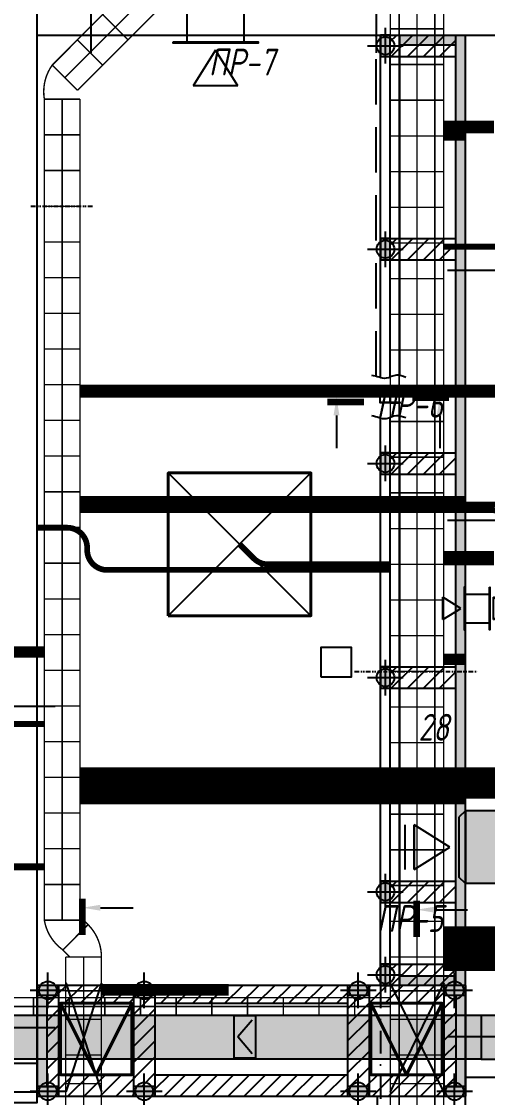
# Model space of a CAD drawing. Header units: millimetres. Extents: x -1962 to 15923, y 2405 to 25636.
# Drawn here: x 12487 to 13793, y 10284 to 13298 of the extents above; entities that cross this region are included whole.
import ezdxf
from ezdxf.enums import TextEntityAlignment as Align

# ---------------------------------------------------------------- set-up
doc = ezdxf.new("R2010")
doc.units = ezdxf.units.MM
doc.header["$PDMODE"] = 34
doc.header["$PDSIZE"] = 50
for name, pattern in [('DASH2DOT', [31.75, 12.7, -6.35, 0, -6.35, 0, -6.35]), ('DASHDOT', [25.4, 12.7, -6.35, 0, -6.35]), ('DASHED', [19.05, 12.7, -6.35])]:
    doc.linetypes.add(name, pattern=pattern)
for name, color, linetype in [('02 ЭОМ и СС', 7, 'Continuous'), ('023 ОВиК увлажнение', 253, 'Continuous'), ('024 ОВиК переток и вытяжка', 6, 'Continuous'), ('03 Потолочные конструкции', 5, 'Continuous'), ('04 Освещение', 3, 'Continuous'), ('05 Кабельные трассы', 7, 'Continuous'), ('10 Перегородки', 4, 'Continuous'), ('12 Разрезы', 7, 'Continuous')]:
    doc.layers.add(name, color=color, linetype=linetype)
doc.layers.add('04 Лючки', color=2, linetype='Continuous', lineweight=40)
doc.styles.add('ГОСТ-ISOCPEUR', font='isocpeui.ttf', dxfattribs={"width": 0.8})

# ---------------------------------------------------------------- blocks, each defined once
blk = doc.blocks.new('решетка переточная')
at = {"color": 0, "linetype": 'ByBlock', "lineweight": -2}
for p, q in [((2776.2, 6698.6), (2713.7, 6598.6)), ((2838.7, 6598.6), (2776.2, 6698.6)), ((2676.2, 6576.6), (2876.2, 6576.6)), ((2696.2, 6436.6), (2696.2, 6576.6)), ((2838.7, 6598.6), (2713.7, 6598.6)), ((2856.2, 6436.6), (2856.2, 6576.6)), ((2776.2, 6414.6), (2713.7, 6314.6)), ((2838.7, 6314.6), (2776.2, 6414.6)), ((2838.7, 6314.6), (2713.7, 6314.6))]:
    blk.add_line(p, q, dxfattribs=at)
for points in [[(2656.2, 6576.6), (2656.2, 6578.6), (2896.2, 6578.6), (2896.2, 6576.6)], [(2656.2, 6436.6), (2656.2, 6434.6), (2896.2, 6434.6), (2896.2, 6436.6)]]:
    blk.add_lwpolyline(points, close=True, dxfattribs=at)
blk = doc.blocks.new('Решотка приток1')
at = {"color": 0, "linetype": 'Continuous', "lineweight": -2}
for p, q in [((-125, 0), (125, 0)), ((-125, -50), (125, -50)), ((-125, -50), (0, -250)), ((0, -250), (125, -50))]:
    blk.add_line(p, q, dxfattribs=at)
at = {"color": 0}
for p, q in [((-125, 0), (125, 0)), ((-125, -50), (0, -250)), ((125, -50), (-125, -50)), ((0, -250), (125, -50))]:
    blk.add_line(p, q, dxfattribs=at)

msp = doc.modelspace()

# ---------------------------------------------------------------- hatches: boundary and pattern name
at = {"layer": '023 ОВиК увлажнение', "lineweight": -2}
for points in [[(13731.234, 10883.115), (13731.234, 11087.115), (13713.234, 11069.115), (13713.234, 10901.115)], [(13854.234, 10883.115), (13854.234, 11087.115), (13731.234, 11087.115), (13731.234, 10883.115)], [(13775.234, 10391.615), (13775.234, 10513.615), (12451.234, 10513.615), (12451.234, 10391.615)]]:
    msp.add_hatch(color=256, dxfattribs=at).paths.add_polyline_path(points)
h = msp.add_hatch(color=256, dxfattribs=at)
h.paths.add_polyline_path([(13861.234, 10347.615), (13861.234, 10303.615), (13983.234, 10303.615), (13983.234, 10347.615)])
h.paths.add_polyline_path([(14065.234, 10347.615), (14065.234, 10391.615), (13861.234, 10391.615), (13861.234, 10347.615)])
h.paths.add_polyline_path([(14065.234, 10391.615), (14065.234, 10595.615), (13861.234, 10595.615), (13861.234, 10391.615)])
h.paths.add_polyline_path([(13861.234, 10391.615), (13861.234, 10595.615), (13819.234, 10595.615), (13819.234, 10391.615)])
h.paths.add_polyline_path([(13775.234, 10391.615), (13819.234, 10391.615), (13819.234, 10513.615), (13775.234, 10513.615)])
h.paths.add_polyline_path([(14107.234, 10391.615), (14107.234, 10595.615), (14065.234, 10595.615), (14065.234, 10391.615)])
at = {"layer": '03 Потолочные конструкции', "lineweight": -2}
for color, points in [(252, [(13493.734, 13200.115), (13520.734, 13200.115), (13520.734, 13260.115), (13493.734, 13260.115)]), (9, [(13704.234, 13233.115), (13704.234, 13260.115), (13547.734, 13260.115), (13547.734, 13233.115)]), (9, [(13731.234, 10597.615), (13731.234, 13260.115), (13704.234, 13260.115), (13704.234, 10597.615)]), (252, [(13493.734, 12630.115), (13520.734, 12630.115), (13520.734, 12690.115), (13493.734, 12690.115)]), (252, [(13493.734, 12030.115), (13520.734, 12030.115), (13520.734, 12090.115), (13493.734, 12090.115)]), (252, [(13493.734, 11430.115), (13520.734, 11430.115), (13520.734, 11490.115), (13493.734, 11490.115)]), (252, [(13493.734, 10830.115), (13520.734, 10830.115), (13520.734, 10890.115), (13493.734, 10890.115)]), (252, [(13493.734, 10597.615), (13520.734, 10597.615), (13520.734, 10657.615), (13493.734, 10657.615)]), (9, [(13704.234, 10597.615), (13704.234, 10624.615), (13547.734, 10624.615), (13547.734, 10597.615)]), (252, [(12531.234, 10597.615), (12531.234, 10570.615), (12591.234, 10570.615), (12591.234, 10597.615)]), (252, [(12801.234, 10597.615), (12801.234, 10570.615), (12861.234, 10570.615), (12861.234, 10597.615)]), (252, [(13401.234, 10597.615), (13401.234, 10570.615), (13461.234, 10570.615), (13461.234, 10597.615)]), (252, [(13671.234, 10597.615), (13671.234, 10570.615), (13731.234, 10570.615), (13731.234, 10597.615)]), (252, [(12531.234, 10314.615), (12531.234, 10287.615), (12591.234, 10287.615), (12591.234, 10314.615)]), (252, [(12801.234, 10314.615), (12801.234, 10287.615), (12861.234, 10287.615), (12861.234, 10314.615)]), (252, [(13401.234, 10314.615), (13401.234, 10287.615), (13461.234, 10287.615), (13461.234, 10314.615)]), (252, [(13671.234, 10314.615), (13671.234, 10287.615), (13731.234, 10287.615), (13731.234, 10314.615)])]:
    msp.add_hatch(color=color, dxfattribs=at).paths.add_polyline_path(points)
h = msp.add_hatch(dxfattribs=at)
h.set_pattern_fill('ANSI31', color=256, scale=10, style=0)
h.set_pattern_definition([(45, (0, 2595), (-22.45064, 22.45064), [])])
h.paths.add_polyline_path([(13704.234, 13200.115), (13704.234, 13260.115), (13547.734, 13260.115), (13547.734, 13200.115)])
h.paths.add_polyline_path([(13547.734, 13200.115), (13547.734, 13260.115), (13520.734, 13260.115), (13520.734, 13200.115)])
h = msp.add_hatch(dxfattribs=at)
h.set_pattern_fill('ANSI31', color=256, scale=10, style=0)
h.set_pattern_definition([(45, (0, 2025), (-22.45064, 22.45064), [])])
h.paths.add_polyline_path([(13704.234, 12630.115), (13704.234, 12690.115), (13547.734, 12690.115), (13547.734, 12630.115)])
h.paths.add_polyline_path([(13547.734, 12630.115), (13547.734, 12690.115), (13520.734, 12690.115), (13520.734, 12630.115)])
h = msp.add_hatch(dxfattribs=at)
h.set_pattern_fill('ANSI31', color=256, scale=10, style=0)
h.set_pattern_definition([(45, (0, 1425), (-22.45064, 22.45064), [])])
h.paths.add_polyline_path([(13704.234, 12030.115), (13704.234, 12090.115), (13547.734, 12090.115), (13547.734, 12030.115)])
h.paths.add_polyline_path([(13547.734, 12030.115), (13547.734, 12090.115), (13520.734, 12090.115), (13520.734, 12030.115)])
h = msp.add_hatch(dxfattribs=at)
h.set_pattern_fill('ANSI31', color=256, scale=10, style=0)
h.set_pattern_definition([(45, (0, 825), (-22.45064, 22.45064), [])])
h.paths.add_polyline_path([(13704.234, 11430.115), (13704.234, 11490.115), (13547.734, 11490.115), (13547.734, 11430.115)])
h.paths.add_polyline_path([(13547.734, 11430.115), (13547.734, 11490.115), (13520.734, 11490.115), (13520.734, 11430.115)])
h = msp.add_hatch(dxfattribs=at)
h.set_pattern_fill('ANSI31', color=256, scale=10, style=0)
h.set_pattern_definition([(45, (0, 225), (-22.45064, 22.45064), [])])
h.paths.add_polyline_path([(13704.234, 10830.115), (13704.234, 10890.115), (13547.734, 10890.115), (13547.734, 10830.115)])
h.paths.add_polyline_path([(13547.734, 10830.115), (13547.734, 10890.115), (13520.734, 10890.115), (13520.734, 10830.115)])
h = msp.add_hatch(dxfattribs=at)
h.set_pattern_fill('ANSI31', color=256, scale=10, style=0)
h.set_pattern_definition([(45, (0, -7.5), (-22.45064, 22.45064), [])])
h.paths.add_polyline_path([(13704.234, 10597.615), (13704.234, 10657.615), (13547.734, 10657.615), (13547.734, 10597.615)])
h.paths.add_polyline_path([(13547.734, 10597.615), (13547.734, 10657.615), (13520.734, 10657.615), (13520.734, 10597.615)])
h = msp.add_hatch(dxfattribs=at)
h.set_pattern_fill('ANSI31', color=256, scale=10, style=0)
h.set_pattern_definition([(45, (0, 5), (-22.45064, 22.45064), [])])
h.paths.add_polyline_path([(12591.234, 10314.615), (12591.234, 10570.615), (12558.234, 10570.615), (12558.234, 10314.615)])
h.paths.add_polyline_path([(12801.234, 10547.615), (12801.234, 10570.615), (12801.234, 10597.615), (12591.234, 10597.615), (12591.234, 10547.615)])
h.paths.add_polyline_path([(12861.234, 10314.615), (12861.234, 10570.615), (12801.234, 10570.615), (12801.234, 10314.615)])
h.paths.add_polyline_path([(12801.234, 10287.615), (12801.234, 10347.615), (12591.234, 10347.615), (12591.234, 10287.615)])
h.paths.add_polyline_path([(13401.234, 10287.615), (13401.234, 10347.615), (12861.234, 10347.615), (12861.234, 10287.615)])
h.paths.add_polyline_path([(13401.234, 10547.615), (13401.234, 10597.615), (12861.234, 10597.615), (12861.234, 10570.615), (12861.234, 10547.615)])
h.paths.add_polyline_path([(13461.234, 10314.615), (13461.234, 10570.615), (13401.234, 10570.615), (13401.234, 10314.615)])
h.paths.add_polyline_path([(13671.234, 10547.615), (13671.234, 10597.615), (13461.234, 10597.615), (13461.234, 10547.615), (13466.234, 10547.615), (13666.234, 10547.615)])
h.paths.add_polyline_path([(13704.234, 10314.615), (13704.234, 10570.615), (13671.234, 10570.615), (13671.234, 10314.615)])
h.paths.add_polyline_path([(13671.234, 10287.615), (13671.234, 10347.615), (13666.234, 10347.615), (13466.234, 10347.615), (13461.234, 10347.615), (13461.234, 10287.615)])
h = msp.add_hatch(color=9, dxfattribs=at)
h.paths.add_polyline_path([(12558.234, 10314.615), (12558.234, 10570.615), (12531.234, 10570.615), (12531.234, 10314.615)])
h.paths.add_polyline_path([(13731.234, 10314.615), (13731.234, 10570.615), (13704.234, 10570.615), (13704.234, 10314.615)])

# ---------------------------------------------------------------- linework, layer by layer
at = {"layer": '02 ЭОМ и СС', "color": 40}
for points, const_width in [([(13811.234, 12994.615), (13670.734, 12994.615)], 20), ([(13811.234, 11784.83), (13670.734, 11784.83)], 20), ([(12711.234, 10593.325), (13067.899, 10593.325)], 16)]:
    msp.add_lwpolyline(points, dxfattribs=dict(at, const_width=const_width))
at = {"layer": '02 ЭОМ и СС', "color": 3, "lineweight": -2, "const_width": 16}
for points in [[(13811.234, 13012.615), (13670.734, 13012.615)], [(13958.674, 12667.284), (13670.734, 12667.284)], [(13731.234, 11503.115), (13670.734, 11503.115)]]:
    msp.add_lwpolyline(points, dxfattribs=at)
at = {"layer": '02 ЭОМ и СС', "color": 1, "lineweight": -2, "const_width": 20}
for points in [[(13731.234, 12974.615), (13670.734, 12974.615)], [(13811.234, 11804.83), (13670.734, 11804.83)]]:
    msp.add_lwpolyline(points, dxfattribs=at)
at = {"layer": '02 ЭОМ и СС', "color": 253, "lineweight": -2}
for points, const_width in [([(12651.234, 12270.615), (13914.267, 12270.615, 0.41421356), (13970.267, 12326.615), (13970.267, 12453.927)], 20), ([(12651.234, 11929.022), (13805.234, 11929.022, -0.41421356), (13861.234, 11873.022), (13861.234, 11455.689)], 16), ([(12651.234, 11199.115), (13817.822, 11199.115, 0.19891237), (13844.692, 11210.245), (13858.717, 11224.27, -0.19891237), (13911.043, 11245.944), (15227.812, 11245.944, -0.19891237), (15267.41, 11229.542), (15337.117, 11159.836, 0.19891237), (15376.715, 11143.434), (15517.837, 11143.434)], 20)]:
    msp.add_lwpolyline(points, format="xyb", dxfattribs=dict(at, const_width=const_width))
at = {"layer": '02 ЭОМ и СС', "color": 7, "lineweight": -2, "const_width": 16}
for points in [[(13988.55, 12252.615), (12651.234, 12252.615)], [(13731.234, 11113.115), (12651.234, 11113.115)]]:
    msp.add_lwpolyline(points, dxfattribs=at)
at = {"layer": '02 ЭОМ и СС', "color": 253, "lineweight": -2}
for points in [[(13731.234, 11961.022, 16, 16, 0), (12651.234, 11961.022, 16, 16, 0)], [(14760.356, 11211.944, 16, 16, 0), (13917.671, 11211.944, 16, 16, 0.19891237), (13878.073, 11195.542, 16, 16, 0), (13864.048, 11181.517, 16, 16, -0.19891237), (13824.45, 11165.115, 16, 16, 0), (12651.234, 11165.115, 16, 16, 0)], [(13838.234, 11129.115, 16, 16, 0), (12651.234, 11129.115, 16, 16, 0)]]:
    msp.add_lwpolyline(points, format="xyseb", dxfattribs=at)
at = {"layer": '02 ЭОМ и СС', "color": 7, "lineweight": -2}
for points in [[(13838.234, 11945.022, 16, 16, 0), (12651.234, 11945.022, 16, 16, 0)], [(14760.356, 11227.944, 16, 16, 0), (13911.043, 11227.944, 16, 16, 0.19891237), (13871.445, 11211.542, 16, 16, 0), (13857.42, 11197.517, 16, 16, -0.19891237), (13817.822, 11181.115, 16, 16, 0), (12651.234, 11181.115, 16, 16, 0)]]:
    msp.add_lwpolyline(points, format="xyseb", dxfattribs=at)
at = {"layer": '02 ЭОМ и СС', "color": 60, "lineweight": -2, "const_width": 16}
msp.add_lwpolyline([(13520.734, 11761.615), (12727.234, 11761.615, -0.41421356), (12671.234, 11817.615), (12671.234, 11824.115, 0.41421356), (12615.234, 11880.115), (12531.234, 11880.115)], format="xyb", dxfattribs=at)
at = {"layer": '02 ЭОМ и СС', "color": 3, "lineweight": -2}
for points in [[(13520.734, 11777.615, 16, 16, 0), (13177.652, 11777.615, 16, 16, -0.19891237), (13138.054, 11794.017, 16, 16, 0), (13098.503, 11833.568, 16, 16, 0)], [(13670.734, 10662.357, 16, 16, 0), (15047.374, 10662.357, 16, 16, 0.19891237), (15086.972, 10678.759, 16, 16, 0), (15182.003, 10773.79, 16, 16, -0.19891237), (15221.601, 10790.192, 16, 16, 0), (15445.135, 10790.192, 16, 16, 0)], [(13670.734, 10755.357, 16, 16, 0), (13820.024, 10755.357, 16, 16, 0.19891237), (13859.622, 10771.759, 16, 16, 0), (13875.553, 10787.691, 16, 16, 0)]]:
    msp.add_lwpolyline(points, format="xyseb", dxfattribs=at)
at = {"layer": '02 ЭОМ и СС', "color": 253, "const_width": 16}
for points in [[(12451.234, 11539.615), (12551.234, 11539.615)], [(12451.234, 11330.115), (12551.234, 11330.115)]]:
    msp.add_lwpolyline(points, dxfattribs=at)
at = {"layer": '02 ЭОМ и СС', "lineweight": -2}
msp.add_lwpolyline([(13327.234, 11461.115), (13327.234, 11545.115), (13411.234, 11545.115), (13411.234, 11461.115)], close=True, dxfattribs=at)
at = {"layer": '02 ЭОМ и СС', "color": 6, "const_width": 16}
msp.add_lwpolyline([(12451.234, 11523.615), (12551.234, 11523.615)], dxfattribs=at)
at = {"layer": '02 ЭОМ и СС', "color": 141, "lineweight": -2, "const_width": 16}
msp.add_lwpolyline([(13731.234, 11519.115), (13670.734, 11519.115)], dxfattribs=at)
at = {"layer": '02 ЭОМ и СС', "color": 7, "lineweight": -2, "const_width": 20}
msp.add_lwpolyline([(14185.686, 11193.944), (13917.671, 11193.944, 0.19891237), (13890.8, 11182.814), (13876.776, 11168.789, -0.19891237), (13824.45, 11147.115), (12651.234, 11147.115)], format="xyb", dxfattribs=at)
at = {"layer": '02 ЭОМ и СС', "color": 5, "lineweight": -2, "const_width": 20}
msp.add_lwpolyline([(12451.234, 10930.115), (12551.234, 10930.115)], dxfattribs=at)
at = {"layer": '02 ЭОМ и СС', "color": 1, "lineweight": -2}
for points in [[(13670.734, 10737.357, 20, 20, 0), (14901.582, 10737.357, 20, 20, 0.19891237), (14941.18, 10753.759, 20, 20, 0), (15036.211, 10848.79, 20, 20, -0.19891237), (15075.809, 10865.192, 20, 20, 0), (15445.135, 10865.192, 20, 20, 0)], [(13670.734, 10682.857, 25, 25, 0), (15038.883, 10682.857, 25, 25, 0.19891237), (15078.481, 10699.259, 25, 25, 0), (15173.512, 10794.29, 25, 25, -0.19891237), (15213.11, 10810.692, 25, 25, 0), (15445.135, 10810.692, 25, 25, 0)]]:
    msp.add_lwpolyline(points, format="xyseb", dxfattribs=at)
at = {"layer": '02 ЭОМ и СС', "color": 5, "lineweight": -2}
msp.add_lwpolyline([(13670.734, 10719.357, 16, 16, 0), (14909.038, 10719.357, 16, 16, 0.19891237), (14948.636, 10735.759, 16, 16, 0), (15043.667, 10830.79, 16, 16, -0.19891237), (15083.265, 10847.192, 16, 16, 0), (15445.135, 10847.192, 16, 16, 0)], format="xyseb", dxfattribs=at)
at = {"layer": '02 ЭОМ и СС', "color": 141, "lineweight": -2}
msp.add_lwpolyline([(13670.734, 10703.357, 16, 16, 0), (14915.666, 10703.357, 16, 16, 0.19891237), (14955.264, 10719.759, 16, 16, 0), (15050.294, 10814.79, 16, 16, -0.19891237), (15089.892, 10831.192, 16, 16, 0), (15445.135, 10831.192, 16, 16, 0)], format="xyseb", dxfattribs=at)
at = {"layer": '02 ЭОМ и СС', "color": 60, "lineweight": -2}
msp.add_lwpolyline([(13670.734, 10646.357, 16, 16, 0), (15054.002, 10646.357, 16, 16, 0.19891237), (15093.6, 10662.759, 16, 16, 0), (15188.631, 10757.79, 16, 16, -0.19891237), (15228.229, 10774.192, 16, 16, 0), (15445.135, 10774.192, 16, 16, 0)], format="xyseb", dxfattribs=at)
at = {"layer": '02 ЭОМ и СС', "color": 1, "const_width": 16}
msp.add_lwpolyline([(12711.234, 10577.325), (13067.899, 10577.325)], dxfattribs=at)
at = {"layer": '023 ОВиК увлажнение', "color": 7}
for p, q in [((13731.234, 11087.115), (13713.234, 11069.115)), ((13713.234, 11069.115), (13713.234, 10901.115)), ((13731.234, 11087.115), (13731.234, 10883.115)), ((13854.234, 11087.115), (13731.234, 11087.115)), ((13731.234, 10883.115), (13713.234, 10901.115)), ((13854.234, 10883.115), (13731.234, 10883.115)), ((13775.234, 10513.615), (12451.234, 10513.615)), ((13133.647, 10500.645), (13093.435, 10453.615)), ((13133.647, 10406.586), (13093.435, 10453.615)), ((13775.234, 10391.615), (12451.234, 10391.615))]:
    msp.add_line(p, q, dxfattribs=at)
at = {"layer": '023 ОВиК увлажнение', "color": 7, "flags": 128}
for points in [[(13143.234, 10393.615), (13083.234, 10393.615), (13083.234, 10513.615), (13143.234, 10513.615)], [(13775.234, 10391.615), (13819.234, 10391.615), (13819.234, 10513.615), (13775.234, 10513.615)]]:
    msp.add_lwpolyline(points, close=True, dxfattribs=at)
at = {"layer": '03 Потолочные конструкции', "linetype": 'DASHED', "ltscale": 10}
for p, q in [((13481.234, 12303.906), (13481.234, 13260.115)), ((13483.734, 10287.615), (13483.734, 9195.892))]:
    msp.add_line(p, q, dxfattribs=at)
at = {"layer": '03 Потолочные конструкции', "ltscale": 10}
for p, q in [((13493.734, 13260.115), (13731.234, 13260.115)), ((13493.734, 12300.017), (13493.734, 13260.115)), ((13520.734, 12301.995), (13520.734, 13260.115)), ((13547.734, 12306.453), (13547.734, 13260.115)), ((13547.734, 13233.115), (13704.234, 13233.115)), ((13704.234, 10597.615), (13704.234, 13260.115)), ((13731.234, 10592.615), (13731.234, 13260.115)), ((13493.734, 13200.115), (13704.234, 13200.115)), ((13493.734, 12690.115), (13704.234, 12690.115)), ((13493.734, 12630.115), (13704.234, 12630.115)), ((13493.734, 10597.615), (13493.734, 12186.427)), ((13520.734, 10597.615), (13520.734, 12188.405)), ((13547.734, 10597.615), (13547.734, 12192.863)), ((13493.734, 12090.115), (13704.234, 12090.115)), ((13493.734, 12030.115), (13704.234, 12030.115)), ((13493.734, 11490.115), (13704.234, 11490.115)), ((13493.734, 11430.115), (13704.234, 11430.115)), ((13493.734, 10890.115), (13704.234, 10890.115)), ((13493.734, 10830.115), (13704.234, 10830.115)), ((13493.734, 10657.615), (13704.234, 10657.615)), ((13547.734, 10624.615), (13704.234, 10624.615)), ((13731.234, 10597.615), (12531.234, 10597.615)), ((12591.234, 10597.615), (12591.234, 10287.615)), ((12801.234, 10597.615), (12801.234, 10287.615)), ((12861.234, 10597.615), (12861.234, 10287.615)), ((13401.234, 10597.615), (13401.234, 10287.615)), ((13461.234, 10597.615), (13461.234, 10287.615)), ((13671.234, 10597.615), (13671.234, 10287.615)), ((13731.234, 10597.615), (13731.234, 10287.615)), ((13704.234, 10570.615), (13704.234, 10314.615)), ((12591.234, 10547.615), (12801.234, 10547.615)), ((12861.234, 10547.615), (13401.234, 10547.615)), ((13461.234, 10547.615), (13671.234, 10547.615)), ((12591.234, 10347.615), (12801.234, 10347.615)), ((12861.234, 10347.615), (13401.234, 10347.615)), ((13461.234, 10347.615), (13671.234, 10347.615)), ((12531.234, 10314.615), (12591.234, 10314.615)), ((13671.234, 10314.615), (13731.234, 10314.615)), ((12531.234, 10287.615), (13731.234, 10287.615))]:
    msp.add_line(p, q, dxfattribs=at)
at = {"layer": '03 Потолочные конструкции', "color": 7, "lineweight": 100}
for p, q in [((13582.979, 12244.594), (13684.547, 12244.594)), ((13446.461, 12232.094), (13344.893, 12232.094))]:
    msp.add_line(p, q, dxfattribs=at)
at = {"layer": '03 Потолочные конструкции', "color": 7}
for p, q in [((13370.056, 12194.594), (13370.056, 12102.517)), ((13659.384, 12194.594), (13659.384, 12102.517))]:
    msp.add_line(p, q, dxfattribs=at)
at = {"layer": '03 Потолочные конструкции', "lineweight": -2}
for p, q in [((12531.234, 10597.615), (12531.234, 10287.615)), ((12558.234, 10570.615), (12558.234, 10314.615))]:
    msp.add_line(p, q, dxfattribs=at)
at = {"layer": '03 Потолочные конструкции', "linetype": 'DASHDOT', "ltscale": 5}
msp.add_line((13493.734, 10597.615), (13493.734, 10260.115), dxfattribs=at)
at = {"layer": '03 Потолочные конструкции', "lineweight": -2}
for points in [[(13493.734, 13200.115), (13520.734, 13200.115), (13520.734, 13260.115), (13493.734, 13260.115)], [(13493.734, 12630.115), (13520.734, 12630.115), (13520.734, 12690.115), (13493.734, 12690.115)], [(13493.734, 12030.115), (13520.734, 12030.115), (13520.734, 12090.115), (13493.734, 12090.115)], [(13493.734, 11430.115), (13520.734, 11430.115), (13520.734, 11490.115), (13493.734, 11490.115)], [(13493.734, 10830.115), (13520.734, 10830.115), (13520.734, 10890.115), (13493.734, 10890.115)], [(13493.734, 10597.615), (13520.734, 10597.615), (13520.734, 10657.615), (13493.734, 10657.615)], [(12531.234, 10597.615), (12531.234, 10570.615), (12591.234, 10570.615), (12591.234, 10597.615)], [(12801.234, 10597.615), (12801.234, 10570.615), (12861.234, 10570.615), (12861.234, 10597.615)], [(13401.234, 10597.615), (13401.234, 10570.615), (13461.234, 10570.615), (13461.234, 10597.615)], [(13671.234, 10597.615), (13671.234, 10570.615), (13731.234, 10570.615), (13731.234, 10597.615)], [(12531.234, 10314.615), (12531.234, 10287.615), (12591.234, 10287.615), (12591.234, 10314.615)], [(12801.234, 10314.615), (12801.234, 10287.615), (12861.234, 10287.615), (12861.234, 10314.615)], [(13401.234, 10314.615), (13401.234, 10287.615), (13461.234, 10287.615), (13461.234, 10314.615)], [(13671.234, 10314.615), (13671.234, 10287.615), (13731.234, 10287.615), (13731.234, 10314.615)]]:
    msp.add_lwpolyline(points, close=True, dxfattribs=at)
at = {"layer": '03 Потолочные конструкции', "ltscale": 10}
for points in [[(13491.534, 12258.194), (13491.534, 12230.594), (13520.734, 12230.594), (13520.734, 12258.194), (13520.134, 12258.194), (13520.134, 12231.194), (13492.134, 12231.194), (13492.134, 12258.194)], [(13548.334, 12259.194), (13520.734, 12259.194), (13520.734, 12229.994), (13548.334, 12229.994), (13548.334, 12230.594), (13521.334, 12230.594), (13521.334, 12258.594), (13548.334, 12258.594)]]:
    msp.add_lwpolyline(points, close=True, dxfattribs=at)
at = {"layer": '03 Потолочные конструкции', "ltscale": 10, "start_tangent": (-0.9620229, 0.27296876), "end_tangent": (-0.99247246, 0.12246798)}
for points in [[(13564.568, 12301.239), (13538.069, 12307.401), (13509.105, 12298.466), (13469.05, 12306.785)], [(13564.568, 12187.649), (13538.069, 12193.811), (13509.105, 12184.876), (13469.05, 12193.195)]]:
    msp.add_spline(points, degree=3, dxfattribs=at)
at = {"layer": '03 Потолочные конструкции', "ltscale": 10}
for p in [(13507.234, 13230.115), (13507.234, 12660.115), (13507.234, 12060.115), (13507.234, 11460.115), (13507.234, 10860.115), (13507.234, 10627.615), (12561.234, 10584.115), (12831.234, 10584.115), (13431.234, 10584.115), (13701.234, 10584.115), (12561.234, 10301.115), (12831.234, 10301.115), (13431.234, 10301.115), (13701.234, 10301.115)]:
    msp.add_point(p, dxfattribs=at)
at = {"layer": '03 Потолочные конструкции', "color": 7}
for points in [[(13361.723, 12194.594), (13370.056, 12244.594), (13378.39, 12194.594)], [(13667.717, 12194.594), (13659.384, 12244.594), (13651.05, 12194.594)]]:
    msp.add_solid(points, dxfattribs=at)
at = {"layer": '04 Лючки'}
for points in [[(12596.234, 10347.615), (12596.234, 10547.615), (12796.234, 10547.615), (12796.234, 10347.615)], [(13466.234, 10347.615), (13466.234, 10547.615), (13666.234, 10547.615), (13666.234, 10347.615)]]:
    msp.add_lwpolyline(points, close=True, dxfattribs=at)
at = {"layer": '04 Лючки', "color": 2}
for points in [[(12796.234, 10547.615), (12696.234, 10347.615), (12596.234, 10547.615)], [(13666.234, 10547.615), (13566.234, 10347.615), (13466.234, 10547.615)]]:
    msp.add_lwpolyline(points, dxfattribs=at)
at = {"layer": '04 Освещение'}
for p, q in [((12898.503, 12033.568), (13298.503, 11633.568)), ((13298.503, 12033.568), (12898.503, 11633.568))]:
    msp.add_line(p, q, dxfattribs=at)
at = {"layer": '04 Освещение', "lineweight": 40}
msp.add_lwpolyline([(12898.503, 11633.568), (12898.503, 12033.568), (13298.503, 12033.568), (13298.503, 11633.568)], close=True, dxfattribs=at)
at = {"layer": '05 Кабельные трассы', "linetype": 'DASH2DOT'}
for p, q in [((12513.734, 12780.567), (12688.734, 12780.567)), ((13420.734, 11477.615), (13770.734, 11477.615))]:
    msp.add_line(p, q, dxfattribs=at)
at = {"layer": '05 Кабельные трассы'}
for p, q in [((12711.234, 10605.115), (12611.234, 10300.115)), ((12611.234, 10605.115), (12711.234, 10300.115)), ((13670.734, 10605.115), (13520.734, 10300.115)), ((13670.734, 10300.115), (13520.734, 10605.115))]:
    msp.add_line(p, q, dxfattribs=at)
at = {"layer": '05 Кабельные трассы', "const_width": 4}
for points in [[(12573.405, 13175.992), (12856.248, 13458.835)], [(12608.76, 13140.637), (12891.603, 13423.48)], [(12644.116, 13105.282), (12926.958, 13388.124)], [(13520.734, 10227.615), (13520.734, 13340.115)], [(13670.734, 13340.115), (13670.734, 10236.728)], [(12714.826, 13317.414), (12785.537, 13246.703)], [(12644.116, 13246.703), (12714.826, 13175.992)], [(12573.405, 13175.992), (12644.116, 13105.282)], [(12551.234, 10780.567), (12551.234, 13080.567)], [(12551.234, 13080.567), (12651.234, 13080.567)], [(12651.234, 10780.567), (12651.234, 13080.567)], [(12551.234, 12980.567), (12651.234, 12980.567)], [(12551.234, 12880.567), (12651.234, 12880.567)], [(12551.234, 12780.567), (12651.234, 12780.567)], [(12551.234, 12680.567), (12651.234, 12680.567)], [(12551.234, 12580.567), (12651.234, 12580.567)], [(12551.234, 12480.567), (12651.234, 12480.567)], [(12551.234, 12380.567), (12651.234, 12380.567)], [(12551.234, 12280.567), (12651.234, 12280.567)], [(12551.234, 12180.567), (12651.234, 12180.567)], [(12551.234, 12080.567), (12651.234, 12080.567)], [(12551.234, 11980.567), (12651.234, 11980.567)], [(12551.234, 11880.567), (12651.234, 11880.567)], [(12551.234, 11780.567), (12651.234, 11780.567)], [(12551.234, 11680.567), (12651.234, 11680.567)], [(12551.234, 11580.567), (12651.234, 11580.567)], [(12551.234, 11480.567), (12651.234, 11480.567)], [(12551.234, 11380.567), (12651.234, 11380.567)], [(12551.234, 11280.567), (12651.234, 11280.567)], [(12551.234, 11180.567), (12651.234, 11180.567)], [(12551.234, 11080.567), (12651.234, 11080.567)], [(12551.234, 10980.567), (12651.234, 10980.567)], [(12551.234, 10880.567), (12651.234, 10880.567)], [(12673.744, 10768.125), (12651.234, 10790.635)], [(12551.234, 10780.567), (12651.234, 10780.567)], [(12673.744, 10768.125), (12603.033, 10697.414)], [(12622.832, 10677.615), (12603.033, 10697.414)], [(12611.234, 10677.615), (12611.234, 9989.281)], [(12451.234, 10563.615), (13520.734, 10563.615)], [(12520.734, 10563.615), (12520.734, 10513.615)], [(12620.734, 10563.615), (12620.734, 10513.615)], [(12620.734, 10563.615), (12620.734, 10513.615)], [(12720.734, 10563.615), (12720.734, 10513.615)], [(12820.734, 10563.615), (12820.734, 10513.615)], [(12920.734, 10563.615), (12920.734, 10513.615)], [(13020.734, 10563.615), (13020.734, 10513.615)], [(13120.734, 10563.615), (13120.734, 10513.615)], [(13220.734, 10563.615), (13220.734, 10513.615)], [(13320.734, 10563.615), (13320.734, 10513.615)], [(13420.734, 10563.615), (13420.734, 10513.615)], [(13520.734, 10563.615), (13520.734, 10513.615)], [(12451.234, 10538.615), (13520.734, 10538.615)], [(12451.234, 10513.615), (13520.734, 10513.615)]]:
    msp.add_lwpolyline(points, dxfattribs=at)
at = {"layer": '05 Кабельные трассы'}
for points in [[(13545.734, 10227.615, 4, 4, 0), (13545.734, 13340.115, 4, 4, 0)], [(13595.734, 10227.615, 4, 4, 0), (13595.734, 13340.115, 4, 4, 0)], [(13645.734, 10227.615, 4, 4, 0), (13645.734, 13340.115, 4, 4, 0)], [(13670.734, 13277.615, 4, 4, 0), (13520.734, 13277.615, 4, 4, 0)], [(13670.734, 13177.615, 4, 4, 0), (13520.734, 13177.615, 4, 4, 0)], [(12601.234, 10780.567, 4, 4, 0), (12601.234, 13080.567, 4, 4, 0)], [(13670.734, 13077.615, 4, 4, 0), (13520.734, 13077.615, 4, 4, 0)], [(13670.734, 12977.615, 4, 4, 0), (13520.734, 12977.615, 4, 4, 0)], [(13670.734, 12877.615, 4, 4, 0), (13520.734, 12877.615, 4, 4, 0)], [(13670.734, 12777.615, 4, 4, 0), (13520.734, 12777.615, 4, 4, 0)], [(13670.734, 12677.615, 4, 4, 0), (13520.734, 12677.615, 4, 4, 0)], [(13670.734, 12577.615, 4, 4, 0), (13520.734, 12577.615, 4, 4, 0)], [(13670.734, 12477.615, 4, 4, 0), (13520.734, 12477.615, 4, 4, 0)], [(13670.734, 12377.615, 4, 4, 0), (13520.734, 12377.615, 4, 4, 0)], [(13670.734, 12277.615, 4, 4, 0), (13520.734, 12277.615, 4, 4, 0)], [(13670.734, 12177.615, 4, 4, 0), (13520.734, 12177.615, 4, 4, 0)], [(13670.734, 12077.615, 4, 4, 0), (13520.734, 12077.615, 4, 4, 0)], [(13670.734, 11977.615, 4, 4, 0), (13520.734, 11977.615, 4, 4, 0)], [(13670.734, 11877.615, 4, 4, 0), (13520.734, 11877.615, 4, 4, 0)], [(13670.734, 11777.615, 4, 4, 0), (13520.734, 11777.615, 4, 4, 0)], [(13670.734, 11677.615, 4, 4, 0), (13520.734, 11677.615, 4, 4, 0)], [(13670.734, 11577.615, 4, 4, 0), (13520.734, 11577.615, 4, 4, 0)], [(13670.734, 11477.615, 4, 4, 0), (13520.734, 11477.615, 4, 4, 0)], [(13670.734, 11377.615, 4, 4, 0), (13520.734, 11377.615, 4, 4, 0)], [(13670.734, 11277.615, 4, 4, 0), (13520.734, 11277.615, 4, 4, 0)], [(13670.734, 11177.615, 4, 4, 0), (13520.734, 11177.615, 4, 4, 0)], [(13670.734, 11077.615, 4, 4, 0), (13520.734, 11077.615, 4, 4, 0)], [(13670.734, 10977.615, 4, 4, 0), (13520.734, 10977.615, 4, 4, 0)], [(13670.734, 10877.615, 4, 4, 0), (13520.734, 10877.615, 4, 4, 0)], [(13670.734, 10777.615, 4, 4, 0), (13520.734, 10777.615, 4, 4, 0)], [(12711.234, 10677.615, 4, 4, 0), (12611.234, 10677.615, 4, 4, 0)], [(12661.234, 10027.615, 4, 4, 0), (12661.234, 10677.615, 4, 4, 0)], [(13670.734, 10677.615, 4, 4, 0), (13520.734, 10677.615, 4, 4, 0)], [(12711.234, 10582.615, 4, 4, 0), (12611.234, 10582.615, 4, 4, 0)], [(13670.734, 10582.615, 4, 4, 0), (13520.734, 10582.615, 4, 4, 0)], [(12711.234, 10502.615, 4, 4, 0), (12611.234, 10502.615, 4, 4, 0)], [(13670.734, 10502.615, 4, 4, 0), (13520.734, 10502.615, 4, 4, 0)], [(12711.234, 10402.615, 4, 4, 0), (12611.234, 10402.615, 4, 4, 0)], [(13670.734, 10402.615, 4, 4, 0), (13520.734, 10402.615, 4, 4, 0)], [(12711.234, 10322.615, 4, 4, 0), (12611.234, 10322.615, 4, 4, 0)], [(13670.734, 10322.615, 4, 4, 0), (13520.734, 10322.615, 4, 4, 0)]]:
    msp.add_lwpolyline(points, format="xyseb", dxfattribs=at)
at = {"layer": '05 Кабельные трассы', "const_width": 4}
for points in [[(12551.234, 13080.567, -0.19891237), (12573.405, 13175.992)], [(12603.033, 10697.414, -0.19891237), (12551.234, 10780.567)], [(12551.234, 10780.567), (12551.234, 10780.567, -0.19891237)], [(12673.744, 10768.125, -0.19891237), (12711.234, 10677.615), (12711.234, 10027.904)]]:
    msp.add_lwpolyline(points, format="xyb", dxfattribs=at)
at = {"layer": '10 Перегородки'}
for p, q in [((12531.234, 10300.115), (12531.234, 14430.115)), ((12681.234, 13390.115), (12681.234, 13210.115)), ((13481.234, 13390.115), (13481.234, 13210.115)), ((12531.234, 13260.115), (13851.234, 13260.115)), ((13861.234, 12600.115), (13681.234, 12600.115)), ((13861.234, 11900.115), (13681.234, 11900.115)), ((12371.234, 11380.115), (12581.234, 11380.115)), ((13681.234, 11155.115), (13861.234, 11155.115)), ((12371.234, 10480.115), (12581.234, 10480.115)), ((13681.234, 10455.115), (13861.234, 10455.115)), ((8951.234, 10380.115), (12531.234, 10380.115)), ((8951.234, 10300.115), (12531.234, 10300.115))]:
    msp.add_line(p, q, dxfattribs=at)
at = {"layer": '10 Перегородки', "color": 5}
for p, q in [((13731.234, 10260.115), (13731.234, 13260.115)), ((14001.234, 10340.115), (13731.234, 10340.115))]:
    msp.add_line(p, q, dxfattribs=at)
at = {"layer": '10 Перегородки', "color": 74, "linetype": 'Continuous', "ltscale": 10, "flags": 128}
msp.add_lwpolyline([(8951.234, 10300.115), (8951.234, 10270.115), (12531.234, 10270.115), (12531.234, 10300.115)], dxfattribs=at)
at = {"layer": '12 Разрезы', "lineweight": 100}
for p, q in [((12658.292, 10739.056), (12658.292, 10840.624)), ((13595.29, 10733.495), (13595.29, 10835.063))]:
    msp.add_line(p, q, dxfattribs=at)
at = {"layer": '12 Разрезы'}
for p, q in [((12708.292, 10815.461), (12800.37, 10815.461)), ((13645.29, 10809.9), (13737.368, 10809.9))]:
    msp.add_line(p, q, dxfattribs=at)
for points in [[(12708.292, 10823.794), (12658.292, 10815.461), (12708.292, 10807.127)], [(13645.29, 10818.233), (13595.29, 10809.9), (13645.29, 10801.567)]]:
    msp.add_solid(points, dxfattribs=at)

# ---------------------------------------------------------------- block references
at = {"layer": '023 ОВиК увлажнение', "color": 7, "linetype": 'Continuous', "lineweight": -2, "xscale": 0.5, "yscale": 0.5, "zscale": 0.5, "rotation": 89.99999999999993}
msp.add_blockref('Решотка приток1', (13562.552, 10985.115), dxfattribs=at)
at = {"layer": '024 ОВиК переток и вытяжка', "color": 7}
msp.add_blockref('решетка переточная', (10255.033, 6803.522), dxfattribs=at)
at = {"layer": '024 ОВиК переток и вытяжка', "color": 7, "xscale": 0.5, "yscale": 0.5, "zscale": 0.5, "rotation": 270}
msp.add_blockref('решетка переточная', (10510.835, 13041.858), dxfattribs=at)

# ---------------------------------------------------------------- texts
at = {"layer": '10 Перегородки', "style": 'ГОСТ-ISOCPEUR', "width": 0.8}
for s, p in [('ПР-7', (13104.694, 13184.695)), ('ПР-6', (13575.773, 12226.104)), ('28', (13642.657, 11321.051)), ('ПР-5', (13575.773, 10785.479))]:
    msp.add_text(s, height=75, dxfattribs=at).set_placement(p, align=Align.MIDDLE)

doc.saveas('drawing.dxf')
